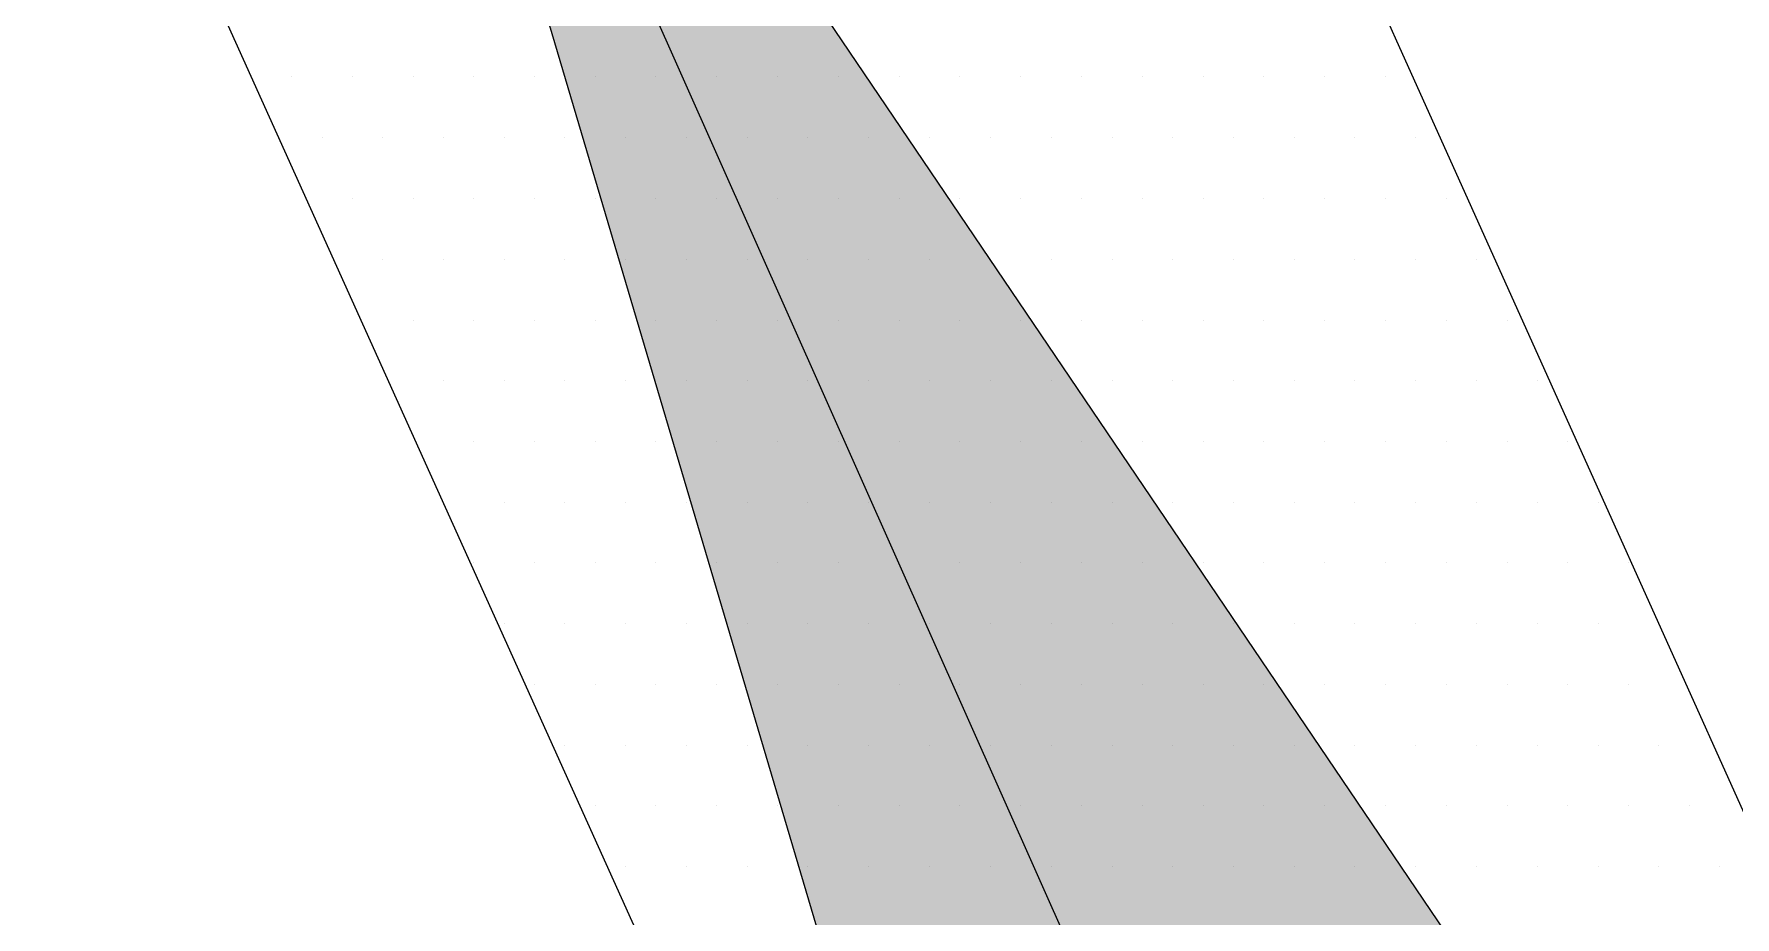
# Model space of a CAD drawing. Header units: metres. Extents: x 9606 to 9900, y 4805 to 4952.
# Drawn here: x 9831.5961 to 9831.9042, y 4847.4088 to 4847.5688 of the extents above; entities that cross this region are included whole.
import ezdxf

# ---------------------------------------------------------------- set-up
doc = ezdxf.new("R2010")
doc.units = ezdxf.units.M
doc.header["$LTSCALE"] = 2
doc.linetypes.add('CACHEX2', pattern=[0.75, 0.5, -0.25])
for name, color, linetype in [('CARTOUCHE', 7, 'Continuous'), ('LOGO', 4, 'Continuous'), ('rosace', 7, 'Continuous')]:
    doc.layers.add(name, color=color, linetype=linetype)

# ---------------------------------------------------------------- blocks, each defined once
blk = doc.blocks.new('A$C715108E3')
at = {"layer": 'LOGO', "color": 131}
for p, q in [((-13.8423, -0.0294), (-13.8423, -0.0294)), ((-13.7814, -0.0294), (-13.7814, -0.0294)), ((-13.6894, -0.0294), (-13.6894, -0.0294)), ((-13.5976, -0.0294), (-13.5976, -0.0294)), ((-13.5061, -0.0294), (-13.5061, -0.0294)), ((-13.4143, -0.0294), (-13.4143, -0.0294)), ((-13.3225, -0.0294), (-13.3225, -0.0294)), ((-13.231, -0.0294), (-13.231, -0.0294)), ((-13.1392, -0.0294), (-13.1392, -0.0294)), ((-13.0473, -0.0294), (-13.0473, -0.0294)), ((-12.9559, -0.0294), (-12.9559, -0.0294)), ((-12.864, -0.0294), (-12.864, -0.0294)), ((-12.7722, -0.0294), (-12.7722, -0.0294)), ((-12.6804, -0.0294), (-12.6804, -0.0294)), ((-12.5889, -0.0294), (-12.5889, -0.0294)), ((-12.4971, -0.0294), (-12.4971, -0.0294)), ((-12.4051, -0.0294), (-12.4051, -0.0294)), ((-12.3138, -0.0294), (-12.3138, -0.0294)), ((-12.2218, -0.0294), (-12.2218, -0.0294)), ((-12.1298, -0.0294), (-12.1298, -0.0294)), ((-13.8011, -0.1218), (-13.8011, -0.1218)), ((-13.7351, -0.1218), (-13.7351, -0.1218)), ((-13.6439, -0.1218), (-13.6439, -0.1218)), ((-13.5518, -0.1218), (-13.5518, -0.1218)), ((-13.46, -0.1218), (-13.46, -0.1218)), ((-13.3686, -0.1218), (-13.3686, -0.1218)), ((-13.2767, -0.1218), (-13.2767, -0.1218)), ((-13.1849, -0.1218), (-13.1849, -0.1218)), ((-13.0934, -0.1218), (-13.0934, -0.1218)), ((-13.0016, -0.1218), (-13.0016, -0.1218)), ((-12.9098, -0.1218), (-12.9098, -0.1218)), ((-12.8179, -0.1218), (-12.8179, -0.1218)), ((-12.7265, -0.1218), (-12.7265, -0.1218)), ((-12.6346, -0.1218), (-12.6346, -0.1218)), ((-12.5426, -0.1218), (-12.5426, -0.1218)), ((-12.4514, -0.1218), (-12.4514, -0.1218)), ((-12.3593, -0.1218), (-12.3593, -0.1218)), ((-12.2673, -0.1218), (-12.2673, -0.1218)), ((-12.176, -0.1218), (-12.176, -0.1218)), ((-12.0842, -0.1218), (-12.0842, -0.1218)), ((-13.7591, -0.2131), (-13.7591, -0.2131)), ((-13.6894, -0.2131), (-13.6894, -0.2131)), ((-13.5976, -0.2131), (-13.5976, -0.2131)), ((-13.5061, -0.2131), (-13.5061, -0.2131)), ((-13.4143, -0.2131), (-13.4143, -0.2131)), ((-13.3225, -0.2131), (-13.3225, -0.2131)), ((-13.231, -0.2131), (-13.231, -0.2131)), ((-13.1392, -0.2131), (-13.1392, -0.2131)), ((-13.0473, -0.2131), (-13.0473, -0.2131)), ((-12.9559, -0.2131), (-12.9559, -0.2131)), ((-12.864, -0.2131), (-12.864, -0.2131)), ((-12.7722, -0.2131), (-12.7722, -0.2131)), ((-12.6804, -0.2131), (-12.6804, -0.2131)), ((-12.5889, -0.2131), (-12.5889, -0.2131)), ((-12.4971, -0.2131), (-12.4971, -0.2131)), ((-12.4051, -0.2131), (-12.4051, -0.2131)), ((-12.3138, -0.2131), (-12.3138, -0.2131)), ((-12.2218, -0.2131), (-12.2218, -0.2131)), ((-12.1298, -0.2131), (-12.1298, -0.2131)), ((-12.0385, -0.2131), (-12.0385, -0.2131)), ((-13.7177, -0.3047), (-13.7177, -0.3047)), ((-13.6439, -0.3047), (-13.6439, -0.3047)), ((-13.5518, -0.3047), (-13.5518, -0.3047)), ((-13.46, -0.3047), (-13.46, -0.3047)), ((-13.3686, -0.3047), (-13.3686, -0.3047)), ((-13.2767, -0.3047), (-13.2767, -0.3047)), ((-13.1849, -0.3047), (-13.1849, -0.3047)), ((-13.0934, -0.3047), (-13.0934, -0.3047)), ((-13.0016, -0.3047), (-13.0016, -0.3047)), ((-12.9098, -0.3047), (-12.9098, -0.3047)), ((-12.8179, -0.3047), (-12.8179, -0.3047)), ((-12.7265, -0.3047), (-12.7265, -0.3047)), ((-12.6346, -0.3047), (-12.6346, -0.3047)), ((-12.5426, -0.3047), (-12.5426, -0.3047)), ((-12.4514, -0.3047), (-12.4514, -0.3047)), ((-12.3593, -0.3047), (-12.3593, -0.3047)), ((-12.2673, -0.3047), (-12.2673, -0.3047)), ((-12.176, -0.3047), (-12.176, -0.3047)), ((-12.0842, -0.3047), (-12.0842, -0.3047)), ((-11.9926, -0.3047), (-11.9926, -0.3047)), ((-13.6765, -0.3969), (-13.6765, -0.3969)), ((-13.5976, -0.3969), (-13.5976, -0.3969)), ((-13.5061, -0.3969), (-13.5061, -0.3969)), ((-13.4143, -0.3969), (-13.4143, -0.3969)), ((-13.3225, -0.3969), (-13.3225, -0.3969)), ((-13.231, -0.3969), (-13.231, -0.3969)), ((-13.1392, -0.3969), (-13.1392, -0.3969)), ((-13.0473, -0.3969), (-13.0473, -0.3969)), ((-12.9559, -0.3969), (-12.9559, -0.3969)), ((-12.864, -0.3969), (-12.864, -0.3969)), ((-12.7722, -0.3969), (-12.7722, -0.3969)), ((-12.6804, -0.3969), (-12.6804, -0.3969)), ((-12.5889, -0.3969), (-12.5889, -0.3969)), ((-12.4971, -0.3969), (-12.4971, -0.3969)), ((-12.4051, -0.3969), (-12.4051, -0.3969)), ((-12.3138, -0.3969), (-12.3138, -0.3969)), ((-12.2218, -0.3969), (-12.2218, -0.3969)), ((-12.1298, -0.3969), (-12.1298, -0.3969)), ((-12.0385, -0.3969), (-12.0385, -0.3969)), ((-11.9465, -0.3969), (-11.9465, -0.3969)), ((-13.6351, -0.4884), (-13.6351, -0.4884)), ((-13.5518, -0.4884), (-13.5518, -0.4884)), ((-13.46, -0.4884), (-13.46, -0.4884)), ((-13.3686, -0.4884), (-13.3686, -0.4884)), ((-13.2767, -0.4884), (-13.2767, -0.4884)), ((-13.1849, -0.4884), (-13.1849, -0.4884)), ((-13.0934, -0.4884), (-13.0934, -0.4884)), ((-13.0016, -0.4884), (-13.0016, -0.4884)), ((-12.9098, -0.4884), (-12.9098, -0.4884)), ((-12.8179, -0.4884), (-12.8179, -0.4884)), ((-12.7265, -0.4884), (-12.7265, -0.4884)), ((-12.6346, -0.4884), (-12.6346, -0.4884)), ((-12.5426, -0.4884), (-12.5426, -0.4884)), ((-12.4514, -0.4884), (-12.4514, -0.4884)), ((-12.3593, -0.4884), (-12.3593, -0.4884)), ((-12.2673, -0.4884), (-12.2673, -0.4884)), ((-12.176, -0.4884), (-12.176, -0.4884)), ((-12.0842, -0.4884), (-12.0842, -0.4884)), ((-11.9926, -0.4884), (-11.9926, -0.4884)), ((-11.9009, -0.4884), (-11.9009, -0.4884)), ((-13.5938, -0.5799), (-13.5938, -0.5799)), ((-13.5061, -0.5799), (-13.5061, -0.5799)), ((-13.4143, -0.5799), (-13.4143, -0.5799)), ((-13.3225, -0.5799), (-13.3225, -0.5799)), ((-13.231, -0.5799), (-13.231, -0.5799)), ((-13.1392, -0.5799), (-13.1392, -0.5799)), ((-13.0473, -0.5799), (-13.0473, -0.5799)), ((-12.9559, -0.5799), (-12.9559, -0.5799)), ((-12.864, -0.5799), (-12.864, -0.5799)), ((-12.7722, -0.5799), (-12.7722, -0.5799)), ((-12.6804, -0.5799), (-12.6804, -0.5799)), ((-12.5889, -0.5799), (-12.5889, -0.5799)), ((-12.4971, -0.5799), (-12.4971, -0.5799)), ((-12.4051, -0.5799), (-12.4051, -0.5799)), ((-12.3138, -0.5799), (-12.3138, -0.5799)), ((-12.2218, -0.5799), (-12.2218, -0.5799)), ((-12.1298, -0.5799), (-12.1298, -0.5799)), ((-12.0385, -0.5799), (-12.0385, -0.5799)), ((-11.9465, -0.5799), (-11.9465, -0.5799)), ((-11.8548, -0.5799), (-11.8548, -0.5799)), ((-13.5526, -0.6724), (-13.5526, -0.6724)), ((-13.5518, -0.6724), (-13.5518, -0.6724)), ((-13.46, -0.6724), (-13.46, -0.6724)), ((-13.3686, -0.6724), (-13.3686, -0.6724)), ((-13.2767, -0.6724), (-13.2767, -0.6724)), ((-13.1849, -0.6724), (-13.1849, -0.6724)), ((-13.0934, -0.6724), (-13.0934, -0.6724)), ((-13.0016, -0.6724), (-13.0016, -0.6724)), ((-12.9098, -0.6724), (-12.9098, -0.6724)), ((-12.8179, -0.6724), (-12.8179, -0.6724)), ((-12.7265, -0.6724), (-12.7265, -0.6724)), ((-12.6346, -0.6724), (-12.6346, -0.6724)), ((-12.5426, -0.6724), (-12.5426, -0.6724)), ((-12.4514, -0.6724), (-12.4514, -0.6724)), ((-12.3593, -0.6724), (-12.3593, -0.6724)), ((-12.2673, -0.6724), (-12.2673, -0.6724)), ((-12.176, -0.6724), (-12.176, -0.6724)), ((-12.0842, -0.6724), (-12.0842, -0.6724)), ((-11.9926, -0.6724), (-11.9926, -0.6724)), ((-11.9009, -0.6724), (-11.9009, -0.6724)), ((-11.8089, -0.6724), (-11.8089, -0.6724)), ((-13.511, -0.7635), (-13.511, -0.7635)), ((-13.5061, -0.7635), (-13.5061, -0.7635)), ((-13.4143, -0.7635), (-13.4143, -0.7635)), ((-13.3225, -0.7635), (-13.3225, -0.7635)), ((-13.231, -0.7635), (-13.231, -0.7635)), ((-13.1392, -0.7635), (-13.1392, -0.7635)), ((-13.0473, -0.7635), (-13.0473, -0.7635)), ((-12.9559, -0.7635), (-12.9559, -0.7635)), ((-12.864, -0.7635), (-12.864, -0.7635)), ((-12.7722, -0.7635), (-12.7722, -0.7635)), ((-12.6804, -0.7635), (-12.6804, -0.7635)), ((-12.5889, -0.7635), (-12.5889, -0.7635)), ((-12.4971, -0.7635), (-12.4971, -0.7635)), ((-12.4051, -0.7635), (-12.4051, -0.7635)), ((-12.3138, -0.7635), (-12.3138, -0.7635)), ((-12.2218, -0.7635), (-12.2218, -0.7635)), ((-12.1298, -0.7635), (-12.1298, -0.7635)), ((-12.0385, -0.7635), (-12.0385, -0.7635)), ((-11.9465, -0.7635), (-11.9465, -0.7635)), ((-11.8548, -0.7635), (-11.8548, -0.7635)), ((-11.7628, -0.7635), (-11.7628, -0.7635)), ((-13.4698, -0.855), (-13.4698, -0.855)), ((-13.46, -0.855), (-13.46, -0.855)), ((-13.3686, -0.855), (-13.3686, -0.855)), ((-13.2767, -0.855), (-13.2767, -0.855)), ((-13.1849, -0.855), (-13.1849, -0.855)), ((-13.0934, -0.855), (-13.0934, -0.855)), ((-13.0016, -0.855), (-13.0016, -0.855)), ((-12.9098, -0.855), (-12.9098, -0.855)), ((-12.8179, -0.855), (-12.8179, -0.855)), ((-12.7265, -0.855), (-12.7265, -0.855)), ((-12.6346, -0.855), (-12.6346, -0.855)), ((-12.5426, -0.855), (-12.5426, -0.855)), ((-12.4514, -0.855), (-12.4514, -0.855)), ((-12.3593, -0.855), (-12.3593, -0.855)), ((-12.2673, -0.855), (-12.2673, -0.855)), ((-12.176, -0.855), (-12.176, -0.855)), ((-12.0842, -0.855), (-12.0842, -0.855)), ((-11.9926, -0.855), (-11.9926, -0.855)), ((-11.9009, -0.855), (-11.9009, -0.855)), ((-11.8089, -0.855), (-11.8089, -0.855)), ((-13.4285, -0.9474), (-13.4285, -0.9474)), ((-13.4143, -0.9474), (-13.4143, -0.9474)), ((-13.3225, -0.9474), (-13.3225, -0.9474)), ((-13.231, -0.9474), (-13.231, -0.9474)), ((-13.1392, -0.9474), (-13.1392, -0.9474)), ((-13.0473, -0.9474), (-13.0473, -0.9474)), ((-12.9559, -0.9474), (-12.9559, -0.9474)), ((-12.864, -0.9474), (-12.864, -0.9474)), ((-12.7722, -0.9474), (-12.7722, -0.9474)), ((-12.6804, -0.9474), (-12.6804, -0.9474)), ((-12.5889, -0.9474), (-12.5889, -0.9474)), ((-12.4971, -0.9474), (-12.4971, -0.9474)), ((-12.4051, -0.9474), (-12.4051, -0.9474)), ((-12.3138, -0.9474), (-12.3138, -0.9474)), ((-12.2218, -0.9474), (-12.2218, -0.9474)), ((-12.1298, -0.9474), (-12.1298, -0.9474)), ((-12.0385, -0.9474), (-12.0385, -0.9474)), ((-11.9465, -0.9474), (-11.9465, -0.9474)), ((-11.8548, -0.9474), (-11.8548, -0.9474)), ((-11.7628, -0.9474), (-11.7628, -0.9474)), ((-13.3869, -1.0386), (-13.3869, -1.0386)), ((-13.3686, -1.0386), (-13.3686, -1.0386)), ((-13.2767, -1.0386), (-13.2767, -1.0386)), ((-13.1849, -1.0386), (-13.1849, -1.0386)), ((-13.0934, -1.0386), (-13.0934, -1.0386)), ((-13.0016, -1.0386), (-13.0016, -1.0386)), ((-12.9098, -1.0386), (-12.9098, -1.0386)), ((-12.8179, -1.0386), (-12.8179, -1.0386)), ((-12.7265, -1.0386), (-12.7265, -1.0386)), ((-12.6346, -1.0386), (-12.6346, -1.0386)), ((-12.5426, -1.0386), (-12.5426, -1.0386)), ((-12.4514, -1.0386), (-12.4514, -1.0386)), ((-12.3593, -1.0386), (-12.3593, -1.0386)), ((-12.2673, -1.0386), (-12.2673, -1.0386)), ((-12.176, -1.0386), (-12.176, -1.0386)), ((-12.0842, -1.0386), (-12.0842, -1.0386)), ((-11.9926, -1.0386), (-11.9926, -1.0386)), ((-11.9009, -1.0386), (-11.9009, -1.0386)), ((-11.8089, -1.0386), (-11.8089, -1.0386)), ((-11.7173, -1.0386), (-11.7173, -1.0386)), ((-13.3461, -1.1301), (-13.3461, -1.1301)), ((-13.3225, -1.1301), (-13.3225, -1.1301)), ((-13.231, -1.1301), (-13.231, -1.1301)), ((-13.1392, -1.1301), (-13.1392, -1.1301)), ((-13.0473, -1.1301), (-13.0473, -1.1301)), ((-12.9559, -1.1301), (-12.9559, -1.1301)), ((-12.864, -1.1301), (-12.864, -1.1301)), ((-12.7722, -1.1301), (-12.7722, -1.1301)), ((-12.6804, -1.1301), (-12.6804, -1.1301)), ((-12.5889, -1.1301), (-12.5889, -1.1301)), ((-12.4971, -1.1301), (-12.4971, -1.1301)), ((-12.4051, -1.1301), (-12.4051, -1.1301)), ((-12.3138, -1.1301), (-12.3138, -1.1301)), ((-12.2218, -1.1301), (-12.2218, -1.1301)), ((-12.1298, -1.1301), (-12.1298, -1.1301)), ((-12.0385, -1.1301), (-12.0385, -1.1301)), ((-11.9465, -1.1301), (-11.9465, -1.1301)), ((-11.8548, -1.1301), (-11.8548, -1.1301)), ((-11.7628, -1.1301), (-11.7628, -1.1301)), ((-11.6713, -1.1301), (-11.6713, -1.1301)), ((-13.3045, -1.2223), (-13.3045, -1.2223)), ((-13.2767, -1.2223), (-13.2767, -1.2223)), ((-13.1849, -1.2223), (-13.1849, -1.2223)), ((-13.0934, -1.2223), (-13.0934, -1.2223)), ((-13.0016, -1.2223), (-13.0016, -1.2223)), ((-12.9098, -1.2223), (-12.9098, -1.2223)), ((-12.8179, -1.2223), (-12.8179, -1.2223)), ((-12.7265, -1.2223), (-12.7265, -1.2223)), ((-12.6346, -1.2223), (-12.6346, -1.2223)), ((-12.5426, -1.2223), (-12.5426, -1.2223)), ((-12.4514, -1.2223), (-12.4514, -1.2223)), ((-12.3593, -1.2223), (-12.3593, -1.2223)), ((-12.2673, -1.2223), (-12.2673, -1.2223)), ((-12.176, -1.2223), (-12.176, -1.2223)), ((-12.0842, -1.2223), (-12.0842, -1.2223)), ((-11.9926, -1.2223), (-11.9926, -1.2223)), ((-11.9009, -1.2223), (-11.9009, -1.2223)), ((-11.8089, -1.2223), (-11.8089, -1.2223)), ((-11.7173, -1.2223), (-11.7173, -1.2223)), ((-11.6252, -1.2223), (-11.6252, -1.2223))]:
    blk.add_line(p, q, dxfattribs=at)
blk.add_lwpolyline([(-17.4242, -1.4573), (-18.4152, -2.5691), (-18.6566, -2.9311), (-18.705, -3.0278), (-11.9873, -3.7284), (-11.0696, -3.3901), (-10.6346, -2.9311), (-6.8859, 2.3168), (-8.5773, 2.3168), (-9.0123, 2.2688), (-11.5252, -1.2823), (-12.7091, 1.3505), (-13.4102, 1.1331), (-14.1349, 0.795), (-14.1589, 0.6743), (-12.951, -2.0066)], close=True, dxfattribs=at)
blk = doc.blocks.new('A$C581E6685')
at = {"layer": 'rosace'}
for color, points in [(142, [(-45.3965, 37.4846), (-39.5666, 28.8703), (-39.344, 28.5414), (-39.8519, 24.2064), (-36.9477, 25.4853), (-26.3566, 30.2032), (-36.1863, 24.0789), (-38.2746, 22.2236), (-38.1337, 21.2132), (-33.6363, 11.1845), (-39.5393, 21.4709), (-40.6525, 23.2405), (-42.0615, 23.3525), (-53.1072, 18.3767), (-43.3972, 24.4856), (-40.4756, 26.2259), (-40.684, 26.8894)]), (140, [(-45.3965, 37.4846), (-41.9745, 25.9278), (-41.7809, 23.8865), (-42.0615, 23.3525), (-44.9268, 21.9767), (-53.1072, 18.3767), (-40.8028, 21.6905), (-39.5666, 22.0268), (-38.2746, 22.2236), (-38.1337, 21.2132), (-33.6363, 11.1845), (-36.0802, 21.4612), (-37.3405, 24.3346), (-37.4251, 24.9804), (-36.9477, 25.4853), (-26.3566, 30.2032), (-37.8747, 26.8339), (-39.7286, 26.4119), (-40.3751, 26.6371), (-40.684, 26.8894)])]:
    blk.add_hatch(color=color, dxfattribs=at).paths.add_polyline_path(points)
at = {"layer": 'rosace', "color": 142}
blk.add_lwpolyline([(-45.3965, 37.4846), (-39.3434, 28.5414), (-39.8519, 24.2064), (-36.9477, 25.4853), (-26.3566, 30.2032), (-36.1857, 24.0789), (-38.2739, 22.2236), (-38.1337, 21.2132), (-33.6358, 11.1845), (-39.5393, 21.4709), (-40.6518, 23.2405), (-42.0615, 23.3525), (-53.1072, 18.3767), (-43.3964, 24.4856), (-40.4756, 26.2259), (-40.6836, 26.8894)], close=True, dxfattribs=at)
at = {"layer": 'rosace', "color": 140}
blk.add_lwpolyline([(-45.3965, 37.4846), (-41.9745, 25.9278), (-41.7804, 23.8865), (-42.0615, 23.3525), (-44.9268, 21.9767), (-53.1072, 18.3767), (-40.8028, 21.6905), (-39.5666, 22.0268), (-38.2739, 22.2236), (-38.1337, 21.2132), (-33.6358, 11.1845), (-36.0802, 21.4612), (-37.3405, 24.3346), (-37.4251, 24.9804), (-36.9477, 25.4853), (-26.3566, 30.2032), (-37.8741, 26.8339), (-39.7286, 26.4119), (-40.3748, 26.6371), (-40.6836, 26.8894)], close=True, dxfattribs=at)
at = {"layer": 'rosace', "color": 32, "linetype": 'CACHEX2', "ltscale": 1.5}
blk.add_ellipse((-38.0538, 23.8138), major_axis=(-19.0311, -3.534), ratio=0.590567, dxfattribs=at)
at = {"layer": 'rosace', "color": 32}
blk.add_ellipse((-37.6144, 23.8499), major_axis=(-13.5768, -4.2839), ratio=0.791971, dxfattribs=at)
at = {"layer": 'CARTOUCHE'}
blk.add_blockref('A$C715108E3', (-31.6739, 36.3189), dxfattribs=at)

msp = doc.modelspace()

# ---------------------------------------------------------------- linework, layer by layer
at = {"layer": 'CARTOUCHE'}
msp.add_rational_spline([(9829.64323, 4848.05468), (9829.64323, 4845.87645), (9829.64323, 4843.69822), (9829.64323, 4842.93022), (9830.41123, 4842.93022), (9839.51909, 4842.93022), (9848.62694, 4842.93022), (9849.39494, 4842.93022), (9849.39494, 4843.69822), (9849.39494, 4845.87645), (9849.39494, 4848.05468), (9849.39494, 4848.82268), (9848.62694, 4848.82268), (9839.51909, 4848.82268), (9830.41123, 4848.82268), (9829.64323, 4848.82268), (9829.64323, 4848.05468)], [1, 1, 1, 0.707106781187, 1, 1, 1, 0.707106781187, 1, 1, 1, 0.707106781187, 1, 1, 1, 0.707106781187, 1], degree=2, knots=[0, 0, 0, 1, 1, 2.570796, 2.570796, 3.570796, 3.570796, 5.141593, 5.141593, 6.141593, 6.141593, 7.712389, 7.712389, 8.712389, 8.712389, 10.283185, 10.283185, 10.283185], dxfattribs=at)

# ---------------------------------------------------------------- block references
at = {"layer": 'CARTOUCHE', "xscale": 0.12, "yscale": 0.12, "zscale": 0.12}
msp.add_blockref('A$C581E6685', (9837.09738, 4843.20633), dxfattribs=at)

doc.saveas('drawing.dxf')
